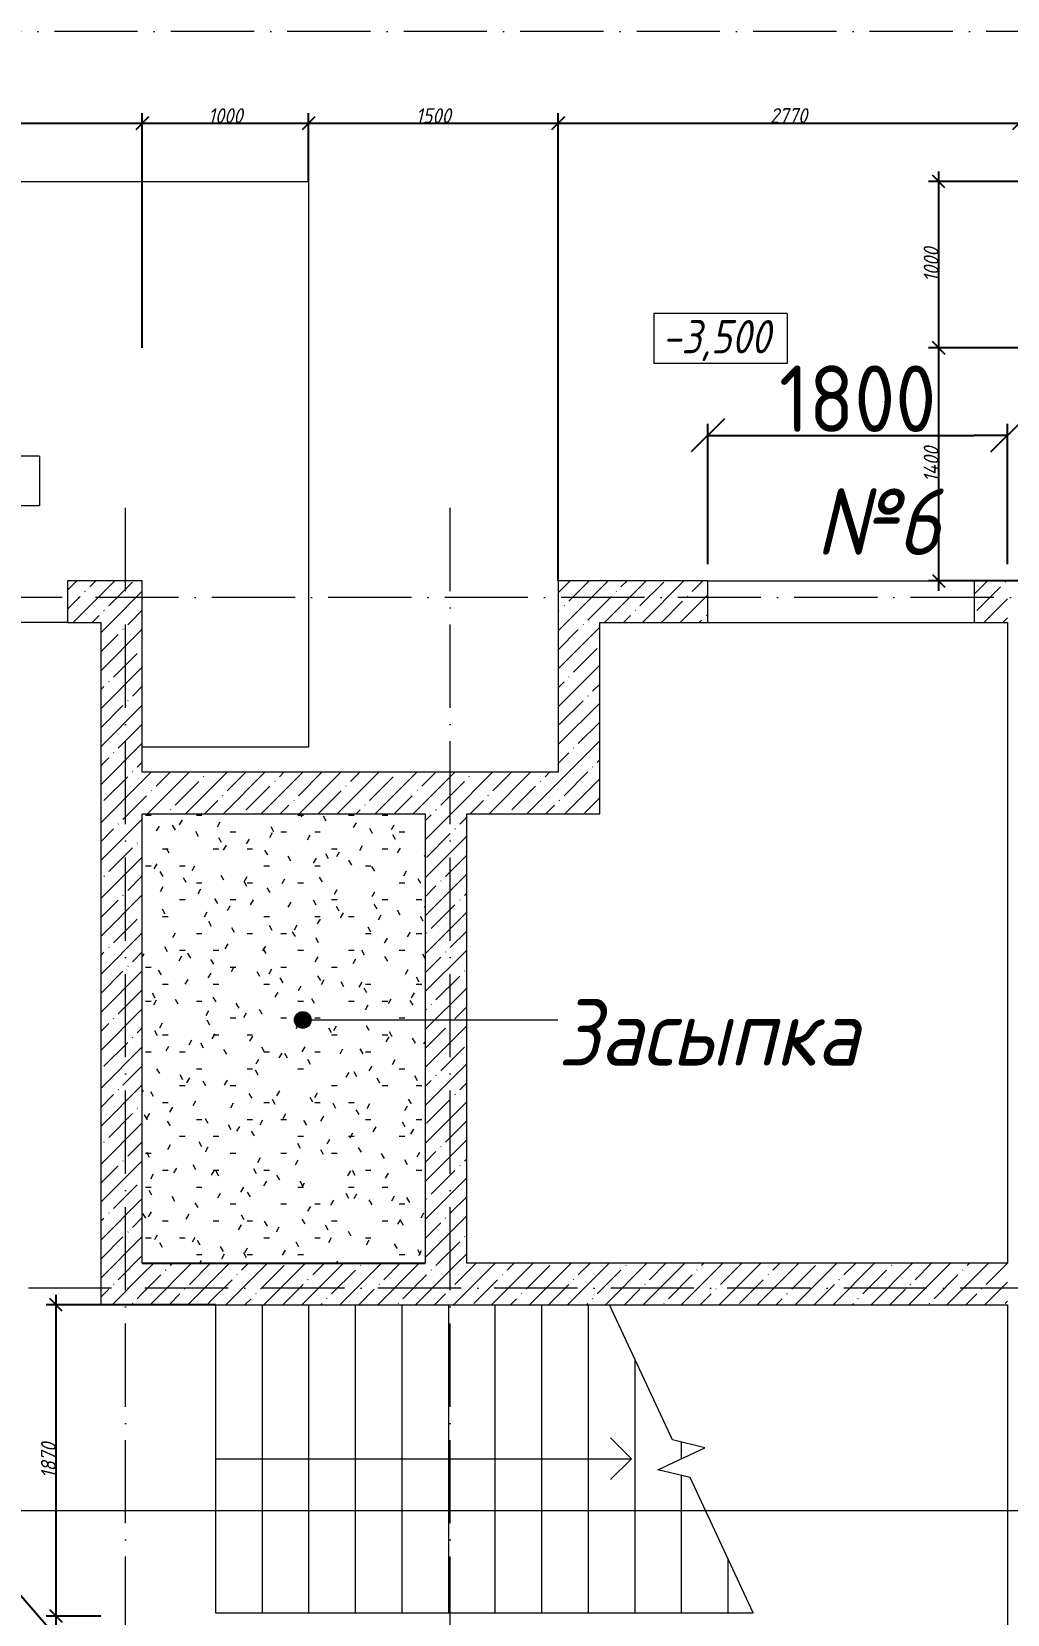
# Model space of a CAD drawing. Header units: millimetres. Extents: x -606178 to 312196, y -19338 to 632709.
# Drawn here: x -516932 to -511067, y 451665 to 461175 of the extents above; entities that cross this region are included whole.
import ezdxf

# ---------------------------------------------------------------- set-up
doc = ezdxf.new("R2010")
doc.units = ezdxf.units.MM
doc.linetypes.add('200_ШТРИХ_ш1п0_6_', pattern=[160, 100, -60])
doc.linetypes.add('50_200_ШТРИХ_1Т_ш5_п1_п1_', pattern=[700, 500, -100, 0, -100])
for name, color, linetype, lineweight in [('A-____-____-DIMS', 7, 'Continuous', 9), ('A-DOOR-____-OTLN', 7, 'Continuous', 9), ('A-FLOR-____-MCUT', 7, 'Continuous', 25), ('A-FLOR-____-OTLN', 7, 'Continuous', 9), ('A-FLOR-____-PATT-1', 7, 'Continuous', 9), ('A-WALL-____-MCUT-1', 7, 'Continuous', 9), ('A-WALL-____-PATT-1', 7, 'Continuous', 9), ('G-____-____-DIMS', 7, 'Continuous', 9), ('G-____-____-TEXT', 7, 'Continuous', 9), ('S-GRID-____-OTLN-1', 7, '50_200_ШТРИХ_1Т_ш5_п1_п1_', 9), ('S-STRS-____-MBND', 7, 'Continuous', 9), ('S-STRS-____-OTLN-1', 7, 'Continuous', 9)]:
    doc.layers.add(name, color=color, linetype=linetype, lineweight=lineweight)
for name, color, linetype, lineweight, true_color in [('A-DETL-GENF-OTLN-4', 9, '200_ШТРИХ_ш1п0_6_', 9, 0x808080), ('A-DETL-GENF-OTLN-5', 7, 'Continuous', 5, 0xc0c0c0), ('A-DOOR-____-OTLN-1', 7, 'Continuous', 9, 0xffffff)]:
    doc.layers.add(name, color=color, linetype=linetype, lineweight=lineweight, true_color=true_color)
doc.styles.add('ISOCPEUR_I', font='isocpeui.ttf', dxfattribs={"width": 0.9, "height": 2.5})
doc.styles.add('ISOCPEUR_I_2', font='isocpeui.ttf', dxfattribs={"width": 0.85, "height": 2.3})
doc.styles.add('ISOCPEUR_I_7', font='isocpeui.ttf', dxfattribs={"width": 0.9, "height": 90})
doc.styles.add('СПДС', font='isocpeur.ttf', dxfattribs={"width": 0.9})
doc.dimstyles.new('ISO-1_8_0_9К_СРЕДНИЙ_Кладочные', dxfattribs={"dimscale": 304.8, "dimtxt": 89.638306, "dimasz": 0.246063, "dimexe": 0.19685, "dimexo": 0, "dimgap": 0, "dimtad": 1, "dimdec": 3, "dimrnd": 0.001, "dimdsep": 46, "dimtxsty": 'ISOCPEUR_I_7', "dimblk1": 'OBLIQUE', "dimblk2": 'OBLIQUE', "dimsah": 1, "dimcen": 0.09, "dimdle": 0.19685, "dimazin": 0, "dimtfac": 1, "dimtdec": 4, "dimtix": 1, "dimtmove": 2, "dimatfit": 3, "dimfxl": 1, "dimtvp": 1, "dimtolj": 1, "dimtzin": 0, "dimarcsym": 2})
doc.dimstyles.new('ISO-1_8_0_9К_СРЕДНИЙ_Кладочные_2', dxfattribs={"dimscale": 304.8, "dimtxt": 89.638306, "dimasz": 0.246063, "dimexe": 0.19685, "dimexo": 0, "dimgap": 0, "dimtad": 1, "dimdec": 3, "dimrnd": 0.001, "dimdsep": 46, "dimtxsty": 'ISOCPEUR_I_7', "dimblk1": 'OBLIQUE', "dimblk2": 'OBLIQUE', "dimsah": 1, "dimcen": 0.09, "dimdle": 0.19685, "dimazin": 0, "dimtfac": 1, "dimtdec": 4, "dimtix": 1, "dimtmove": 1, "dimatfit": 3, "dimfxl": 1, "dimtvp": 1, "dimtolj": 1, "dimtzin": 0, "dimarcsym": 2})
doc.dimstyles.new('Размера А3', dxfattribs={"dimtxt": 200, "dimasz": 100, "dimexe": 70, "dimexo": 100, "dimgap": 20, "dimtad": 1, "dimdec": 0, "dimrnd": 10, "dimzin": 0, "dimdsep": 46, "dimtxsty": 'СПДС', "dimblk": 'ARROWHEAD_6', "dimcen": 1, "dimclrd": 256, "dimclre": 256, "dimclrt": 256, "dimazin": 0, "dimtfac": 1, "dimtdec": 0, "dimtmove": 2, "dimatfit": 3, "dimfxl": 1, "dimtolj": 1, "dimtzin": 0, "dimarcsym": 0})
pattern_1 = [(45, (-600067.05, 451794.26), (-114.04925, 114.04925), []), (45, (-599953, 451794.26), (-114.04925, 114.04925), [201.612, -40.322, 3.353, -36.97])]

# ---------------------------------------------------------------- blocks, each defined once
blk = doc.blocks.new('Проем_Дверь_Прямоугольный - 1600х2200h_проемы без заполнения-26839830-АР1_Кладочный план подвала в осях 1-64_А-ГГ')
at = {"layer": 'A-DOOR-____-OTLN-1'}
for p, q in [((800, 125), (-800, 125)), ((800, -125), (-800, -125))]:
    blk.add_line(p, q, dxfattribs=at)
blk = doc.blocks.new('DET_L_Имитация разреза_ISO2-5 - Низ-28995336-АР1_Кладочный план подвала в осях 1-64_А-ГГ')
at = {"layer": 'A-DETL-GENF-OTLN-5'}
blk.add_line((143.1, 0), (8956.9, 0), dxfattribs=at)
blk = doc.blocks.new('Высотные отметки - 9_5х3_5_h_-17668430-АР1_Кладочный план подвала в осях 1-64_А-ГГ')
at = {"layer": 'G-____-____-DIMS'}
for p, q in [((-4, 3), (-4, 0)), ((4, 3), (-4, 3)), ((4, 3), (4, 0)), ((4, 0), (-4, 0))]:
    blk.add_line(p, q, dxfattribs=at)
blk = doc.blocks.new('_Oblique')
at = {"color": 0, "linetype": 'ByBlock', "lineweight": -2}
blk.add_line((-0.5, -0.5), (0.5, 0.5), dxfattribs=at)
blk = doc.blocks.new('*D3962')
at = {"layer": 'A-____-____-DIMS', "color": 0, "lineweight": -2, "transparency": 16777216}
for p, q in [((-518917, 459275.3), (-518917, 460685.1)), ((-516267, 459275.3), (-516267, 460685.1)), ((-518977, 460625.1), (-516207, 460625.1))]:
    blk.add_line(p, q, dxfattribs=at)
at = {"layer": 'Defpoints', "color": 0, "transparency": 16777216}
for p in [(-516267, 460625.1), (-518917, 459275.3), (-516267, 459275.3)]:
    blk.add_point(p, dxfattribs=at)
at = {"layer": 'A-____-____-DIMS', "color": 0, "lineweight": -2, "transparency": 16777216, "xscale": 75, "yscale": 75, "zscale": 75, "rotation": 180}
blk.add_blockref('_Oblique', (-518917, 460625.1), dxfattribs=at)
at = {"layer": 'A-____-____-DIMS', "color": 0, "lineweight": -2, "transparency": 16777216, "xscale": 75, "yscale": 75, "zscale": 75}
blk.add_blockref('_Oblique', (-516267, 460625.1), dxfattribs=at)
at = {"layer": 'A-____-____-DIMS', "color": 0, "transparency": 16777216, "insert": (-517592, 460670.1), "char_height": 90, "width": 546.104, "attachment_point": 5, "style": 'ISOCPEUR_I_7'}
blk.add_mtext('\\A1;2650', dxfattribs=at)
blk = doc.blocks.new('*D4047')
at = {"layer": 'A-____-____-DIMS', "color": 0, "lineweight": -2, "transparency": 16777216}
for p, q in [((-516267, 459275.3), (-516267, 460685.1)), ((-515267, 460275.3), (-515267, 460685.1)), ((-516327, 460625.1), (-515207, 460625.1))]:
    blk.add_line(p, q, dxfattribs=at)
at = {"layer": 'Defpoints', "color": 0, "transparency": 16777216}
for p in [(-515267, 460625.1), (-515267, 460275.3), (-516267, 459275.3)]:
    blk.add_point(p, dxfattribs=at)
at = {"layer": 'A-____-____-DIMS', "color": 0, "lineweight": -2, "transparency": 16777216, "xscale": 75, "yscale": 75, "zscale": 75, "rotation": 180}
blk.add_blockref('_Oblique', (-516267, 460625.1), dxfattribs=at)
at = {"layer": 'A-____-____-DIMS', "color": 0, "lineweight": -2, "transparency": 16777216, "xscale": 75, "yscale": 75, "zscale": 75}
blk.add_blockref('_Oblique', (-515267, 460625.1), dxfattribs=at)
at = {"layer": 'A-____-____-DIMS', "color": 0, "transparency": 16777216, "insert": (-515767, 460670.1), "char_height": 90, "width": 504.733, "attachment_point": 5, "style": 'ISOCPEUR_I_7'}
blk.add_mtext('\\A1;1000', dxfattribs=at)
blk = doc.blocks.new('*D4048')
at = {"layer": 'A-____-____-DIMS', "color": 0, "lineweight": -2, "transparency": 16777216}
for p, q in [((-515267, 460275.3), (-515267, 460685.1)), ((-513767, 457875.3), (-513767, 460685.1)), ((-515327, 460625.1), (-513707, 460625.1))]:
    blk.add_line(p, q, dxfattribs=at)
at = {"layer": 'Defpoints', "color": 0, "transparency": 16777216}
for p in [(-513767, 460625.1), (-515267, 460275.3), (-513767, 457875.3)]:
    blk.add_point(p, dxfattribs=at)
at = {"layer": 'A-____-____-DIMS', "color": 0, "lineweight": -2, "transparency": 16777216, "xscale": 75, "yscale": 75, "zscale": 75, "rotation": 180}
blk.add_blockref('_Oblique', (-515267, 460625.1), dxfattribs=at)
at = {"layer": 'A-____-____-DIMS', "color": 0, "lineweight": -2, "transparency": 16777216, "xscale": 75, "yscale": 75, "zscale": 75}
blk.add_blockref('_Oblique', (-513767, 460625.1), dxfattribs=at)
at = {"layer": 'A-____-____-DIMS', "color": 0, "transparency": 16777216, "insert": (-514517, 460670.1), "char_height": 90, "width": 504.733, "attachment_point": 5, "style": 'ISOCPEUR_I_7'}
blk.add_mtext('\\A1;1500', dxfattribs=at)
blk = doc.blocks.new('*D4049')
at = {"layer": 'A-____-____-DIMS', "color": 0, "lineweight": -2, "transparency": 16777216}
for p, q in [((-513767, 457875.3), (-513767, 460685.1)), ((-510997, 460275.3), (-510997, 460685.1)), ((-513827, 460625.1), (-510937, 460625.1))]:
    blk.add_line(p, q, dxfattribs=at)
at = {"layer": 'Defpoints', "color": 0, "transparency": 16777216}
for p in [(-510997, 460625.1), (-510997, 460275.3), (-513767, 457875.3)]:
    blk.add_point(p, dxfattribs=at)
at = {"layer": 'A-____-____-DIMS', "color": 0, "lineweight": -2, "transparency": 16777216, "xscale": 75, "yscale": 75, "zscale": 75, "rotation": 180}
blk.add_blockref('_Oblique', (-513767, 460625.1), dxfattribs=at)
at = {"layer": 'A-____-____-DIMS', "color": 0, "lineweight": -2, "transparency": 16777216, "xscale": 75, "yscale": 75, "zscale": 75}
blk.add_blockref('_Oblique', (-510997, 460625.1), dxfattribs=at)
at = {"layer": 'A-____-____-DIMS', "color": 0, "transparency": 16777216, "insert": (-512382, 460670.7), "char_height": 90, "width": 546.104, "attachment_point": 5, "style": 'ISOCPEUR_I_7'}
blk.add_mtext('\\A1;2770', dxfattribs=at)
blk = doc.blocks.new('*D4057')
at = {"layer": 'A-____-____-DIMS', "color": 0, "lineweight": -2, "transparency": 16777216}
for p, q in [((-511480.2, 460335.3), (-511480.2, 459215.3)), ((-510997, 460275.3), (-511540.2, 460275.3)), ((-509997, 459275.3), (-511540.2, 459275.3))]:
    blk.add_line(p, q, dxfattribs=at)
at = {"layer": 'Defpoints', "color": 0, "transparency": 16777216}
for p in [(-510997, 460275.3), (-511480.2, 459275.3), (-509997, 459275.3)]:
    blk.add_point(p, dxfattribs=at)
at = {"layer": 'A-____-____-DIMS', "color": 0, "lineweight": -2, "transparency": 16777216, "xscale": 75, "yscale": 75, "zscale": 75}
for p, rotation in [((-511480.2, 460275.3), 90), ((-511480.2, 459275.3), 270)]:
    blk.add_blockref('_Oblique', p, dxfattribs=dict(at, rotation=rotation))
at = {"layer": 'A-____-____-DIMS', "color": 0, "transparency": 16777216, "insert": (-511525.2, 459775.3), "char_height": 90, "width": 504.733, "attachment_point": 5, "rotation": 90, "style": 'ISOCPEUR_I_7'}
blk.add_mtext('\\A1;1000', dxfattribs=at)
blk = doc.blocks.new('*D4058')
at = {"layer": 'A-____-____-DIMS', "color": 0, "lineweight": -2, "transparency": 16777216}
for p, q in [((-511480.2, 459335.3), (-511480.2, 457815.3)), ((-509997, 459275.3), (-511540.2, 459275.3)), ((-510817, 457875.3), (-511540.2, 457875.3))]:
    blk.add_line(p, q, dxfattribs=at)
at = {"layer": 'Defpoints', "color": 0, "transparency": 16777216}
for p in [(-509997, 459275.3), (-511480.2, 457875.3), (-510817, 457875.3)]:
    blk.add_point(p, dxfattribs=at)
at = {"layer": 'A-____-____-DIMS', "color": 0, "lineweight": -2, "transparency": 16777216, "xscale": 75, "yscale": 75, "zscale": 75}
for p, rotation in [((-511480.2, 459275.3), 90), ((-511480.2, 457875.3), 270)]:
    blk.add_blockref('_Oblique', p, dxfattribs=dict(at, rotation=rotation))
at = {"layer": 'A-____-____-DIMS', "color": 0, "transparency": 16777216, "insert": (-511525.2, 458575.3), "char_height": 90, "width": 521.281, "attachment_point": 5, "rotation": 90, "style": 'ISOCPEUR_I_7'}
blk.add_mtext('\\A1;1400', dxfattribs=at)
blk = doc.blocks.new('*D4079')
at = {"layer": 'A-____-____-DIMS', "color": 0, "lineweight": -2, "transparency": 16777216}
for p, q in [((-517121.3, 451921), (-517293.4, 451921)), ((-516785.2, 451530.3), (-517121.3, 451921)), ((-516517, 451655.3), (-516845.2, 451655.3)), ((-516785.2, 451345.3), (-516785.2, 451715.3)), ((-516517, 451405.3), (-516845.2, 451405.3))]:
    blk.add_line(p, q, dxfattribs=at)
at = {"layer": 'Defpoints', "color": 0, "transparency": 16777216}
for p in [(-516785.2, 451655.3), (-516517, 451655.3), (-516517, 451405.3)]:
    blk.add_point(p, dxfattribs=at)
at = {"layer": 'A-____-____-DIMS', "color": 0, "lineweight": -2, "transparency": 16777216, "xscale": 75, "yscale": 75, "zscale": 75}
for p, rotation in [((-516785.2, 451655.3), 90), ((-516785.2, 451405.3), 270)]:
    blk.add_blockref('_Oblique', p, dxfattribs=dict(at, rotation=rotation))
at = {"layer": 'A-____-____-DIMS', "color": 0, "transparency": 16777216, "insert": (-517181.3, 451571.4), "char_height": 90, "width": 409.578, "attachment_point": 1, "rotation": 90, "line_spacing_factor": 1.149209, "style": 'ISOCPEUR_I_7'}
blk.add_mtext('\\A1;250', dxfattribs=at)
blk = doc.blocks.new('*D4080')
at = {"layer": 'A-____-____-DIMS', "color": 0, "lineweight": -2, "transparency": 16777216}
for p, q in [((-516785.2, 451595.3), (-516785.2, 453585.3)), ((-515827, 453525.3), (-516845.2, 453525.3)), ((-516517, 451655.3), (-516845.2, 451655.3))]:
    blk.add_line(p, q, dxfattribs=at)
at = {"layer": 'Defpoints', "color": 0, "transparency": 16777216}
for p in [(-516785.2, 453525.3), (-515827, 453525.3), (-516517, 451655.3)]:
    blk.add_point(p, dxfattribs=at)
at = {"layer": 'A-____-____-DIMS', "color": 0, "lineweight": -2, "transparency": 16777216, "xscale": 75, "yscale": 75, "zscale": 75}
for p, rotation in [((-516785.2, 453525.3), 90), ((-516785.2, 451655.3), 270)]:
    blk.add_blockref('_Oblique', p, dxfattribs=dict(at, rotation=rotation))
at = {"layer": 'A-____-____-DIMS', "color": 0, "transparency": 16777216, "insert": (-516830.7, 452590.3), "char_height": 90, "width": 504.733, "attachment_point": 5, "rotation": 90, "style": 'ISOCPEUR_I_7'}
blk.add_mtext('\\A1;1870', dxfattribs=at)
blk = doc.blocks.new('ARROWHEAD_6')
at = {"color": 0, "linetype": 'Continuous'}
for p, q in [((-0.5, -0.5), (0.5, 0.5)), ((0, 0), (-1, 0))]:
    blk.add_line(p, q, dxfattribs=at)
blk = doc.blocks.new('*D4567')
at = {"lineweight": -2, "transparency": 16777216}
for p, q in [((-512867, 457975.3), (-512867, 458819.6)), ((-511067, 457975.3), (-511067, 458819.6)), ((-512667, 458749.6), (-511267, 458749.6))]:
    blk.add_line(p, q, dxfattribs=at)
at = {"layer": 'Defpoints', "color": 0, "transparency": 16777216}
for p in [(-511067, 458749.6), (-512867, 457875.3), (-511067, 457875.3)]:
    blk.add_point(p, dxfattribs=at)
at = {"lineweight": -2, "transparency": 16777216, "xscale": 200, "yscale": 200, "zscale": 200, "rotation": 180}
blk.add_blockref('ARROWHEAD_6', (-512867, 458749.6), dxfattribs=at)
at = {"lineweight": -2, "transparency": 16777216, "xscale": 200, "yscale": 200, "zscale": 200}
blk.add_blockref('ARROWHEAD_6', (-511067, 458749.6), dxfattribs=at)
at = {"lineweight": 25, "transparency": 16777216, "insert": (-511967, 458969.6), "char_height": 400, "attachment_point": 5, "style": 'СПДС'}
blk.add_mtext('\\A1;1800', dxfattribs=at)

msp = doc.modelspace()

# ---------------------------------------------------------------- hatches: boundary and pattern name
at = {"layer": 'A-FLOR-____-PATT-1'}
h = msp.add_hatch(dxfattribs=at)
h.set_pattern_fill('FP_166', color=256, style=0, pattern_type=2)
h.set_pattern_definition([(0, (-600067.05, 451794.26), (406.4, 101.6), [33.528, -271.272, 33.528, -271.272, -1625.6]), (0, (-600067.05, 451794.26), (406.4, 101.6), [-609.6, 33.528, -576.072, 33.528, -271.272, -711.2]), (0, (-600067.05, 451794.26), (406.4, 101.6), [-1524, 33.528, -169.672, 33.528, -474.472]), (120, (-599914.65, 451845.06), (-291.18818, 301.15272), [33.528, -271.272, 33.528, -271.272, -1625.6]), (120, (-599914.65, 451845.06), (-291.18818, 301.15272), [-609.6, 33.528, -576.072, 33.528, -271.272, -711.2]), (120, (-599914.65, 451845.06), (-291.18818, 301.15272), [-1524, 33.528, -169.672, 33.528, -474.472]), (240, (-599863.85, 452048.26), (-115.21182, -402.75272), [33.528, -271.272, 33.528, -271.272, -1625.6]), (240, (-599863.85, 452048.26), (-115.21182, -402.75272), [-609.6, 33.528, -576.072, 33.528, -271.272, -711.2]), (240, (-599863.85, 452048.26), (-115.21182, -402.75272), [-1524, 33.528, -169.672, 33.528, -474.472])])
h.paths.add_polyline_path([(-516267.047, 453775.6486), (-514567.047, 453775.6486), (-514567.047, 456475.3011), (-516267.047, 456475.3011)], flags=0)
at = {"layer": 'A-WALL-____-PATT-1'}
h = msp.add_hatch(dxfattribs=at)
h.set_pattern_fill('FP_1', color=256, style=0, pattern_type=2)
h.set_pattern_definition(pattern_1)
h.paths.add_polyline_path([(-516267.047, 457625.3011), (-516267.047, 457875.3011), (-516717.047, 457875.3011), (-516717.047, 457625.3011), (-516517.047, 457625.3011)], flags=0)
h.paths.add_polyline_path([(-518667.047, 457625.3011), (-518167.047, 457625.3011), (-518167.047, 457875.3011), (-518667.047, 457875.3011)], flags=0)
h = msp.add_hatch(dxfattribs=at)
h.set_pattern_fill('FP_1', color=256, style=0, pattern_type=2)
h.set_pattern_definition(pattern_1)
h.paths.add_polyline_path([(-513517.047, 456725.3011), (-513517.047, 457875.3011), (-513767.047, 457875.3011), (-513767.047, 456725.3011)], flags=0)
h = msp.add_hatch(dxfattribs=at)
h.set_pattern_fill('FP_1', color=256, style=0, pattern_type=2)
h.set_pattern_definition(pattern_1)
h.paths.add_polyline_path([(-511067.047, 457625.3011), (-511067.047, 457875.3011), (-511267.047, 457875.3011), (-511267.047, 457625.3011)], flags=0)
h.paths.add_polyline_path([(-512867.047, 457625.3011), (-512867.047, 457875.3011), (-513517.047, 457875.3011), (-513517.047, 457625.3011)], flags=0)
h = msp.add_hatch(dxfattribs=at)
h.set_pattern_fill('FP_1', color=256, style=0, pattern_type=2)
h.set_pattern_definition(pattern_1)
h.paths.add_polyline_path([(-516267.047, 453525.3011), (-516267.047, 457625.3011), (-516517.047, 457625.3011), (-516517.047, 453525.3011)], flags=0)
h = msp.add_hatch(dxfattribs=at)
h.set_pattern_fill('FP_1', color=256, style=0, pattern_type=2)
h.set_pattern_definition(pattern_1)
h.paths.add_polyline_path([(-513517.047, 456475.3011), (-513517.047, 456725.3011), (-516267.047, 456725.3011), (-516267.047, 456475.3011), (-514317.047, 456475.3011)], flags=0)
h = msp.add_hatch(dxfattribs=at)
h.set_pattern_fill('FP_1', color=256, style=0, pattern_type=2)
h.set_pattern_definition(pattern_1)
h.paths.add_polyline_path([(-514317.047, 453775.3011), (-514317.047, 456475.3011), (-514567.047, 456475.3011), (-514567.047, 453775.3011)], flags=0)
h = msp.add_hatch(dxfattribs=at)
h.set_pattern_fill('FP_1', color=256, style=0, pattern_type=2)
h.set_pattern_definition(pattern_1)
h.paths.add_polyline_path([(-511067.047, 453525.3011), (-511067.047, 453775.3011), (-516267.047, 453775.3011), (-516267.047, 453525.3011), (-511707.2534, 453525.3011)], flags=0)
at = {"layer": 'G-____-____-TEXT'}
h = msp.add_hatch(color=256, dxfattribs=at)
edge = h.paths.add_edge_path(flags=0)
edge.add_arc((-515302.1262, 455237.1018), 50, 0, 360)

# ---------------------------------------------------------------- linework, layer by layer
at = {"layer": 'A-FLOR-____-MCUT'}
msp.add_line((-516267.047, 453775.6486), (-514567.047, 453775.6486), dxfattribs=at)
at = {"layer": 'A-FLOR-____-OTLN'}
for p, q in [((-519917.047, 460275.3011), (-515267.047, 460275.3011)), ((-515267.047, 460275.3011), (-515267.047, 456875.3011)), ((-516717.047, 457625.3011), (-518167.047, 457625.3011)), ((-516717.047, 457625.3011), (-518167.047, 457625.3011)), ((-515267.047, 456875.3011), (-516267.047, 456875.3011))]:
    msp.add_line(p, q, dxfattribs=at)
at = {"layer": 'A-WALL-____-MCUT-1'}
for p, q in [((-516267.047, 457875.3011), (-516717.047, 457875.3011)), ((-516717.047, 457875.3011), (-516717.047, 457625.3011)), ((-516267.047, 456725.3011), (-516267.047, 457875.3011)), ((-512867.047, 457875.3011), (-513767.047, 457875.3011)), ((-513767.047, 457875.3011), (-513767.047, 456725.3011)), ((-512867.047, 457625.3011), (-512867.047, 457875.3011)), ((-510817.047, 457875.3011), (-511267.047, 457875.3011)), ((-511267.047, 457875.3011), (-511267.047, 457625.3011)), ((-516717.047, 457625.3011), (-516517.047, 457625.3011)), ((-516517.047, 457625.3011), (-516517.047, 453525.3011)), ((-513517.047, 457625.3011), (-512867.047, 457625.3011)), ((-513517.047, 456475.3011), (-513517.047, 457625.3011)), ((-511267.047, 457625.3011), (-511067.047, 457625.3011)), ((-511067.047, 457625.3011), (-511067.047, 453775.3011)), ((-513767.047, 456725.3011), (-516267.047, 456725.3011)), ((-516267.047, 453775.3011), (-516267.047, 456475.3011)), ((-516267.047, 456475.3011), (-514567.047, 456475.3011)), ((-514567.047, 456475.3011), (-514567.047, 453775.3011)), ((-514317.047, 453775.3011), (-514317.047, 456475.3011)), ((-514317.047, 456475.3011), (-513517.047, 456475.3011)), ((-514567.047, 453775.3011), (-516267.047, 453775.3011)), ((-511067.047, 453775.3011), (-514317.047, 453775.3011)), ((-516517.047, 453525.3011), (-511067.047, 453525.3011)), ((-511067.047, 453525.3011), (-511067.047, 450375.3011))]:
    msp.add_line(p, q, dxfattribs=at)
at = {"layer": 'G-____-____-TEXT'}
msp.add_line((-515302.1262, 455237.1018), (-513769.3065, 455237.1018), dxfattribs=at)
msp.add_circle((-515302.1262, 455237.1018), 50, dxfattribs=at)
at = {"layer": 'S-GRID-____-OTLN-1'}
for p, q in [((-495992.6403, 461175.3011), (-604529.5766, 461175.3011)), ((-516367.047, 447311.6528), (-516367.047, 458329.2751)), ((-514417.047, 447311.6528), (-514417.047, 458329.2751)), ((-509748.2596, 457775.3011), (-604735.8172, 457775.3011)), ((-496148.4533, 453625.3011), (-604735.8172, 453625.3011))]:
    msp.add_line(p, q, dxfattribs=at)
at = {"layer": 'S-STRS-____-MBND'}
for p, q in [((-513079.8742, 452713.5896), (-513458.3815, 453525.3011)), ((-512885.4364, 452666.3352), (-513079.8742, 452713.5896)), ((-513168.6576, 452534.267), (-512885.4364, 452666.3352)), ((-512974.2197, 452487.0127), (-513168.6576, 452534.267)), ((-512595.7124, 451675.3011), (-512974.2197, 452487.0127))]:
    msp.add_line(p, q, dxfattribs=at)
at = {"layer": 'S-STRS-____-OTLN-1'}
for p, q in [((-515827.047, 453525.3011), (-515827.047, 451675.3011)), ((-515827.047, 453525.3011), (-515827.047, 451675.3011)), ((-515547.047, 453525.3011), (-515547.047, 451675.3011)), ((-515547.047, 453525.3011), (-515547.047, 451675.3011)), ((-515267.047, 453525.3011), (-515267.047, 451675.3011)), ((-515267.047, 453525.3011), (-515267.047, 451675.3011)), ((-514987.047, 453525.3011), (-514987.047, 451675.3011)), ((-514987.047, 453525.3011), (-514987.047, 451675.3011)), ((-514707.047, 453525.3011), (-514707.047, 451675.3011)), ((-514707.047, 453525.3011), (-514707.047, 451675.3011)), ((-514427.047, 453525.3011), (-514427.047, 451675.3011)), ((-514427.047, 453525.3011), (-514427.047, 451675.3011)), ((-514147.047, 453525.3011), (-514147.047, 451675.3011)), ((-514147.047, 453525.3011), (-514147.047, 451675.3011)), ((-513867.047, 453525.3011), (-513867.047, 451675.3011)), ((-513867.047, 453525.3011), (-513867.047, 451675.3011)), ((-513587.047, 453525.3011), (-513587.047, 451675.3011)), ((-513587.047, 453525.3011), (-513587.047, 451675.3011)), ((-513307.047, 453200.7631), (-513307.047, 451675.3011)), ((-513307.047, 453200.7631), (-513307.047, 451675.3011)), ((-513327.047, 452600.3011), (-513452.047, 452725.3011)), ((-513027.047, 452700.751), (-513027.047, 452600.3011)), ((-513027.047, 452700.751), (-513027.047, 452600.3011)), ((-515827.047, 452600.3011), (-515547.047, 452600.3011)), ((-515547.047, 452600.3011), (-515267.047, 452600.3011)), ((-515267.047, 452600.3011), (-514987.047, 452600.3011)), ((-514987.047, 452600.3011), (-514707.047, 452600.3011)), ((-514707.047, 452600.3011), (-514427.047, 452600.3011)), ((-514427.047, 452600.3011), (-514147.047, 452600.3011)), ((-514147.047, 452600.3011), (-513867.047, 452600.3011)), ((-513867.047, 452600.3011), (-513587.047, 452600.3011)), ((-513587.047, 452600.3011), (-513327.047, 452600.3011)), ((-513327.047, 452600.3011), (-513452.047, 452475.3011)), ((-513027.047, 452499.8513), (-513027.047, 451675.3011)), ((-513027.047, 452499.8513), (-513027.047, 451675.3011)), ((-512747.047, 451999.8392), (-512747.047, 451675.3011)), ((-512747.047, 451999.8392), (-512747.047, 451675.3011)), ((-515827.047, 451675.3011), (-515547.047, 451675.3011)), ((-515547.047, 451675.3011), (-515267.047, 451675.3011)), ((-515267.047, 451675.3011), (-514987.047, 451675.3011)), ((-514987.047, 451675.3011), (-514707.047, 451675.3011)), ((-514707.047, 451675.3011), (-514427.047, 451675.3011)), ((-514427.047, 451675.3011), (-514147.047, 451675.3011)), ((-514147.047, 451675.3011), (-513867.047, 451675.3011)), ((-513867.047, 451675.3011), (-513587.047, 451675.3011)), ((-513587.047, 451675.3011), (-513307.047, 451675.3011)), ((-513307.047, 451675.3011), (-513027.047, 451675.3011)), ((-513027.047, 451675.3011), (-512747.047, 451675.3011)), ((-512747.047, 451675.3011), (-512595.7124, 451675.3011))]:
    msp.add_line(p, q, dxfattribs=at)

# ---------------------------------------------------------------- block references
at = {"layer": 'A-DETL-GENF-OTLN-4', "rotation": 180}
msp.add_blockref('DET_L_Имитация разреза_ISO2-5 - Низ-28995336-АР1_Кладочный план подвала в осях 1-64_А-ГГ', (-510298.0207, 452288.1936), dxfattribs=at)
at = {"layer": 'A-DOOR-____-OTLN', "rotation": 180}
msp.add_blockref('Проем_Дверь_Прямоугольный - 1600х2200h_проемы без заполнения-26839830-АР1_Кладочный план подвала в осях 1-64_А-ГГ', (-512067.047, 457750.3011), dxfattribs=at)
at = {"layer": 'G-____-____-DIMS', "xscale": 99.99999999999993, "yscale": 99.99999999999993, "zscale": 99.99999999999993}
for p in [(-512791.1503, 459181.1716), (-517285.2181, 458325.3566)]:
    msp.add_blockref('Высотные отметки - 9_5х3_5_h_-17668430-АР1_Кладочный план подвала в осях 1-64_А-ГГ', p, dxfattribs=at)

# ---------------------------------------------------------------- texts
at = {"layer": 'G-____-____-DIMS', "insert": (-513141.7241, 459442.4627), "char_height": 200, "width": 841.377075, "attachment_point": 1, "line_spacing_factor": 1.149209, "style": 'ISOCPEUR_I_2'}
msp.add_mtext('-3,500', dxfattribs=at)
at = {"layer": 'G-____-____-TEXT', "char_height": 400, "attachment_point": 1, "style": 'ISOCPEUR_I'}
for s, insert, width in [('№6', (-512217.6325, 458430.4914), 2763.416813), ('Засыпка', (-513769.3065, 455362.1018), 1464.683063)]:
    msp.add_mtext(s, dxfattribs=dict(at, insert=insert, width=width))

# ---------------------------------------------------------------- dimensions: what is measured, and where the dimension line sits
at = {"lineweight": 25}
dim = msp.add_linear_dim(base=(-511067.047, 458749.6096), p1=(-512867.047, 457875.3011), p2=(-511067.047, 457875.3011), dimstyle='Размера А3', override={"dimtxt": 400, "dimasz": 200}, dxfattribs=at)
dim.commit()
dim.dimension.update_dxf_attribs({"geometry": '*D4567', "text_midpoint": (-511967.047, 458969.6096)})
at = {"layer": 'A-____-____-DIMS'}
for base, p1, p2, override, picture, middle in [((-516267.047, 460625.0935), (-518917.047, 459275.3011), (-516267.047, 459275.3011), {"dimtxt": 400, "dimpost": '<>', "dimfxl": 2650}, '*D3962', (-517592.047, 460670.0935)), ((-515267.047, 460625.0935), (-516267.047, 459275.3011), (-515267.047, 460275.3011), {"dimtxt": 400, "dimpost": '<>', "dimfxl": 1414.213562}, '*D4047', (-515767.047, 460670.0935)), ((-513767.047, 460625.0935), (-515267.047, 460275.3011), (-513767.047, 457875.3011), {"dimtxt": 400, "dimpost": '<>', "dimfxl": 2830.19434}, '*D4048', (-514517.047, 460670.0935)), ((-510997.047, 460625.0935), (-513767.047, 457875.3011), (-510997.047, 460275.3011), {"dimtxt": 400, "dimpost": '<>', "dimfxl": 3665.092086}, '*D4049', (-512382.047, 460670.673))]:
    dim = msp.add_linear_dim(base=base, p1=p1, p2=p2, dimstyle='ISO-1_8_0_9К_СРЕДНИЙ_Кладочные', override=override, dxfattribs=at)
    dim.commit()
    dim.dimension.update_dxf_attribs({"geometry": picture, "text_midpoint": middle})
for base, p1, p2, override, picture, middle in [((-511480.244, 459275.3011), (-510997.047, 460275.3011), (-509997.047, 459275.3011), {"dimtxt": 400, "dimpost": '<>', "dimfxl": 1414.213562}, '*D4057', (-511525.244, 459775.3011)), ((-511480.244, 457875.3011), (-509997.047, 459275.3011), (-510817.047, 457875.3011), {"dimtxt": 400, "dimpost": '<>', "dimfxl": 1622.467257}, '*D4058', (-511525.244, 458575.3011)), ((-516785.1615, 453525.3011), (-516517.047, 451655.3011), (-515827.047, 453525.3011), {"dimtxt": 400, "dimpost": '<>', "dimfxl": 1993.238571}, '*D4080', (-516830.7411, 452590.3011))]:
    dim = msp.add_linear_dim(base=base, p1=p1, p2=p2, angle=90, dimstyle='ISO-1_8_0_9К_СРЕДНИЙ_Кладочные', override=override, dxfattribs=at)
    dim.commit()
    dim.dimension.update_dxf_attribs({"geometry": picture, "text_midpoint": middle})
dim = msp.add_linear_dim(base=(-516785.1615, 451655.3011), p1=(-516517.047, 451405.3011), p2=(-516517.047, 451655.3011), angle=90, dimstyle='ISO-1_8_0_9К_СРЕДНИЙ_Кладочные_2', override={"dimtxt": 400, "dimpost": '<>', "dimfxl": 250}, dxfattribs=at)
dim.commit()
dim.dimension.update_dxf_attribs({"geometry": '*D4079', "text_midpoint": (-517121.3423, 451920.9918), "dimtype": 160, "text_rotation": 90})

doc.saveas('drawing.dxf')
